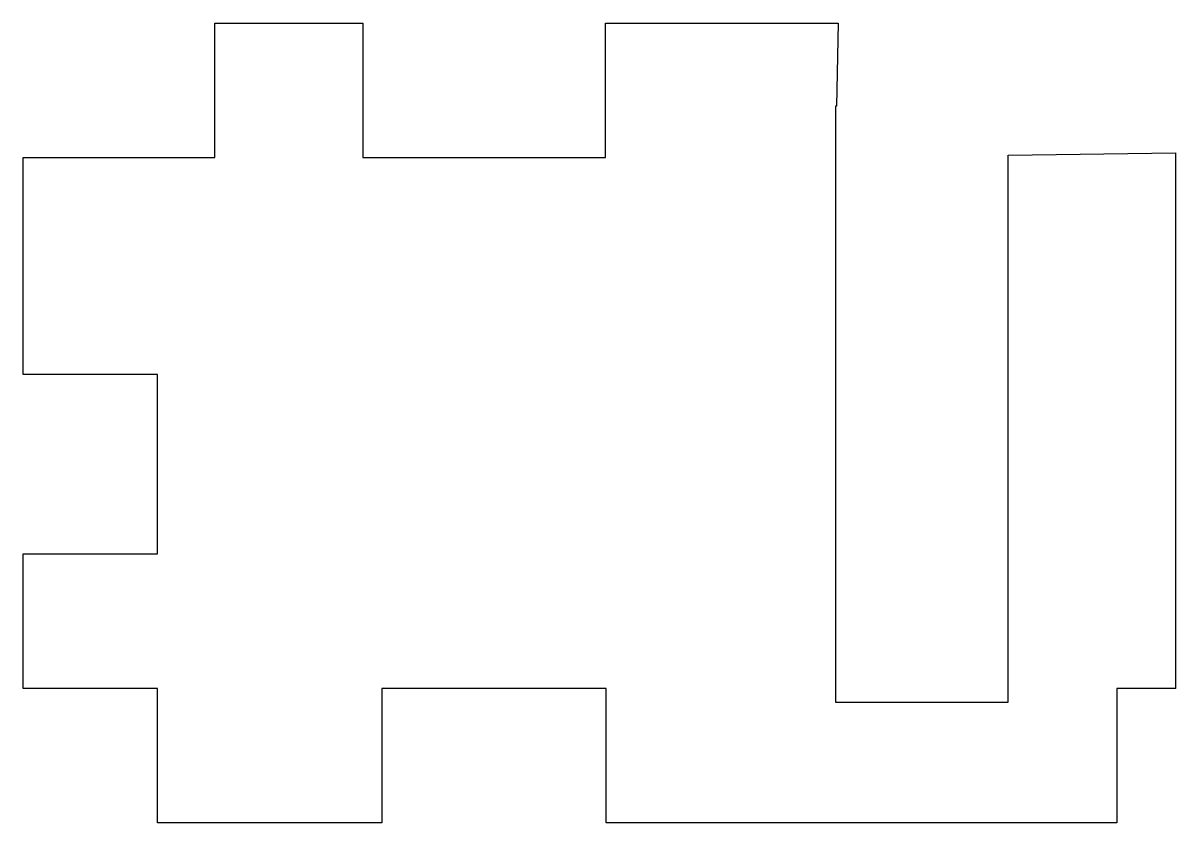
# Model space of a CAD drawing. Header units: millimetres. Extents: x 0 to 25.7, y 0 to 17.8.
import ezdxf

# ---------------------------------------------------------------- set-up
doc = ezdxf.new("R2010")
doc.units = ezdxf.units.MM

msp = doc.modelspace()

# ---------------------------------------------------------------- linework, layer by layer
at = {"color": 7, "linetype": 'Continuous', "lineweight": 25}
for p, q in [((4.273, 17.839), (7.572, 17.839)), ((4.273, 14.839), (4.273, 17.839)), ((7.572, 17.839), (7.572, 14.839)), ((12.983, 17.839), (18.174, 17.839)), ((12.983, 14.839), (12.983, 17.839)), ((18.174, 17.839), (18.135, 15.987)), ((18.112, 15.987), (18.112, 2.693)), ((18.135, 15.987), (18.112, 15.987)), ((21.96, 14.891), (25.7, 14.942)), ((25.7, 3), (25.7, 14.942)), ((0, 14.839), (4.273, 14.839)), ((0, 10), (0, 14.839)), ((7.572, 14.839), (12.983, 14.839)), ((21.96, 2.693), (21.96, 14.891)), ((3, 10), (0, 10)), ((3, 6), (3, 10)), ((0, 6), (3, 6)), ((0, 3), (0, 6)), ((3, 3), (0, 3)), ((3, 0), (3, 3)), ((8, 3), (8, 0)), ((13, 3), (8, 3)), ((13, 0), (13, 3)), ((25.7, 3), (24.386, 3)), ((24.386, 3), (24.386, 0)), ((18.112, 2.693), (21.96, 2.693)), ((8, 0), (3, 0)), ((24.386, 0), (13, 0))]:
    msp.add_line(p, q, dxfattribs=at)

doc.saveas('drawing.dxf')
